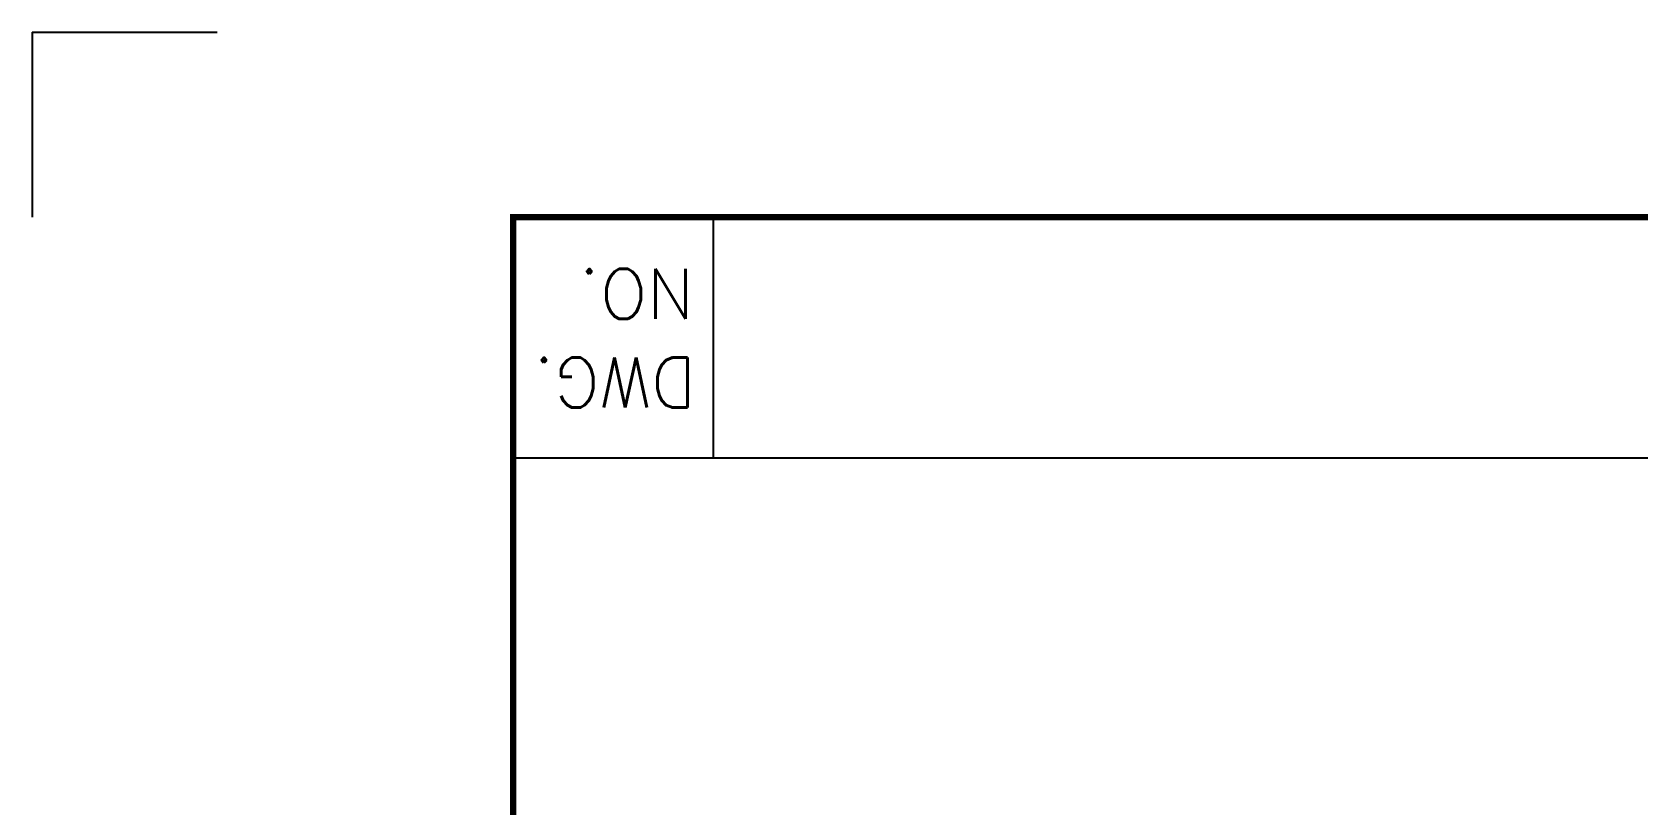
# Model space of a CAD drawing. Header units: millimetres. Extents: x 8981 to 59433, y 5244 to 14154.
# Drawn here: x 8981 to 11584, y 12902 to 14154 of the extents above; entities that cross this region are included whole.
import ezdxf

# ---------------------------------------------------------------- set-up
doc = ezdxf.new("R2010")
doc.units = ezdxf.units.MM
doc.layers.add('1', color=4, linetype='Continuous')
doc.layers.add('2', color=3, linetype='Continuous')
doc.styles.add('ROMANS', font='romans.shx', dxfattribs={"bigfont": 'whgtxt.shx'})

msp = doc.modelspace()

# ---------------------------------------------------------------- linework, layer by layer
at = {"layer": '1', "const_width": 10.5}
msp.add_lwpolyline([(9760.583, 5574.008), (21280.583, 5574.008), (21280.583, 13854.008), (9760.583, 13854.008), (9760.583, 5574.008)], dxfattribs=at)
at = {"layer": '2'}
for p, q in [((8980.583, 14154.008), (8980.583, 13854.008)), ((8980.583, 14154.008), (9280.583, 14154.008)), ((10084.583, 13854.008), (10084.583, 13464.008)), ((9760.583, 13464.008), (12400.583, 13464.008))]:
    msp.add_line(p, q, dxfattribs=at)

# ---------------------------------------------------------------- texts
at = {"layer": '2', "style": 'ROMANS'}
for s, p in [('NO.', (10053.964, 13770.133)), ('DWG.', (10056.851, 13626.445))]:
    msp.add_text(s, height=81, rotation=180, dxfattribs=at).set_placement(p)

doc.saveas('drawing.dxf')
